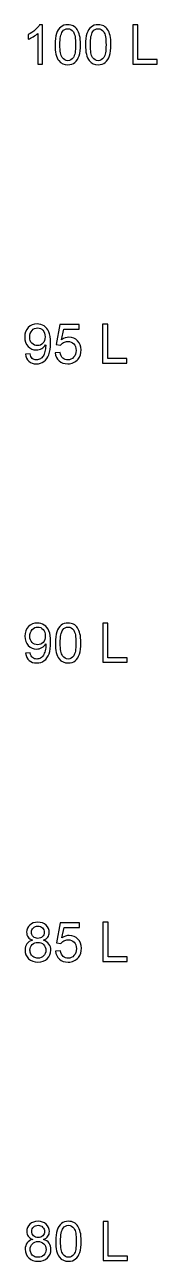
# Model space of a CAD drawing. Header units: millimetres. Extents: x -92 to -72, y -131 to 755.
# Drawn here: x -92.2 to -71.7, y 563.9 to 755.4 of the extents above; entities that cross this region are included whole.
import ezdxf

# ---------------------------------------------------------------- set-up
doc = ezdxf.new("R2010")
doc.units = ezdxf.units.MM
doc.header["$MEASUREMENT"] = 0
doc.layers.add('Capa 1', color=7, linetype='Continuous')

msp = doc.modelspace()

# ---------------------------------------------------------------- linework, layer by layer
at = {"layer": 'Capa 1', "color": 250}
for points, knots in [([(-89.447, 749.3049), (-89.447, 749.3049), (-90.1921, 749.3049), (-90.1921, 749.3049), (-90.1921, 749.3049), (-90.1921, 749.3049), (-90.1921, 754.0491), (-90.1921, 754.0491), (-90.1921, 754.0491), (-90.3713, 753.8769), (-90.6069, 753.7062), (-90.8976, 753.5354), (-90.8976, 753.5354), (-91.1883, 753.3647), (-91.4508, 753.2363), (-91.6822, 753.1516), (-91.6822, 753.1516), (-91.6822, 753.1516), (-91.6822, 753.8713), (-91.6822, 753.8713), (-91.6822, 753.8713), (-91.2659, 754.066), (-90.9018, 754.3031), (-90.59, 754.5825), (-90.59, 754.5825), (-90.2781, 754.8605), (-90.0566, 755.13), (-89.9268, 755.3925), (-89.9268, 755.3925), (-89.9268, 755.3925), (-89.447, 755.3925), (-89.447, 755.3925), (-89.447, 755.3925), (-89.447, 755.3925), (-89.447, 749.3049), (-89.447, 749.3049)], [0, 0, 0, 0, 0.1, 0.1, 0.1, 0.1, 0.2, 0.2, 0.2, 0.2, 0.3, 0.3, 0.3, 0.3, 0.4, 0.4, 0.4, 0.4, 0.5, 0.5, 0.5, 0.5, 0.6, 0.6, 0.6, 0.6, 0.7, 0.7, 0.7, 0.7, 0.8, 0.8, 0.8, 0.8, 1, 1, 1, 1]), ([(-87.5321, 752.2965), (-87.5321, 753.0119), (-87.4587, 753.5905), (-87.312, 754.0279), (-87.312, 754.0279), (-87.1638, 754.4668), (-86.9451, 754.804), (-86.6544, 755.0397), (-86.6544, 755.0397), (-86.3651, 755.2753), (-85.9996, 755.3925), (-85.5594, 755.3925), (-85.5594, 755.3925), (-85.2348, 755.3925), (-84.9498, 755.3275), (-84.7028, 755.1963), (-84.7028, 755.1963), (-84.4573, 755.0651), (-84.2541, 754.876), (-84.096, 754.629), (-84.096, 754.629), (-83.938, 754.3835), (-83.8138, 754.0829), (-83.7235, 753.7288), (-83.7235, 753.7288), (-83.6318, 753.3746), (-83.5866, 752.8962), (-83.5866, 752.2965), (-83.5866, 752.2965), (-83.5866, 751.5853), (-83.66, 751.0095), (-83.8053, 750.5721), (-83.8053, 750.5721), (-83.9507, 750.1332), (-84.1694, 749.796), (-84.4601, 749.5589), (-84.4601, 749.5589), (-84.7494, 749.3218), (-85.1163, 749.2033), (-85.5594, 749.2033), (-85.5594, 749.2033), (-86.1421, 749.2033), (-86.6008, 749.4107), (-86.9338, 749.827), (-86.9338, 749.827), (-87.3331, 750.335), (-87.5321, 751.1577), (-87.5321, 752.2965)], [0, 0, 0, 0, 0.07692308, 0.07692308, 0.07692308, 0.07692308, 0.15384615, 0.15384615, 0.15384615, 0.15384615, 0.23076923, 0.23076923, 0.23076923, 0.23076923, 0.30769231, 0.30769231, 0.30769231, 0.30769231, 0.38461538, 0.38461538, 0.38461538, 0.38461538, 0.46153846, 0.46153846, 0.46153846, 0.46153846, 0.53846154, 0.53846154, 0.53846154, 0.53846154, 0.61538462, 0.61538462, 0.61538462, 0.61538462, 0.69230769, 0.69230769, 0.69230769, 0.69230769, 0.76923077, 0.76923077, 0.76923077, 0.76923077, 0.84615385, 0.84615385, 0.84615385, 0.84615385, 1, 1, 1, 1]), ([(-86.7701, 752.2936), (-86.7701, 751.296), (-86.6544, 750.6328), (-86.4215, 750.3054), (-86.4215, 750.3054), (-86.1887, 749.9766), (-85.9008, 749.8129), (-85.5594, 749.8129), (-85.5594, 749.8129), (-85.2179, 749.8129), (-84.93, 749.978), (-84.6972, 750.3068), (-84.6972, 750.3068), (-84.4643, 750.637), (-84.3486, 751.2988), (-84.3486, 752.2936), (-84.3486, 752.2936), (-84.3486, 753.2913), (-84.4643, 753.9545), (-84.6972, 754.2819), (-84.6972, 754.2819), (-84.9286, 754.6107), (-85.2193, 754.7744), (-85.5678, 754.7744), (-85.5678, 754.7744), (-85.9093, 754.7744), (-86.1831, 754.629), (-86.3877, 754.3398), (-86.3877, 754.3398), (-86.6431, 753.9715), (-86.7701, 753.2885), (-86.7701, 752.2936)], [0, 0, 0, 0, 0.11111111, 0.11111111, 0.11111111, 0.11111111, 0.22222222, 0.22222222, 0.22222222, 0.22222222, 0.33333333, 0.33333333, 0.33333333, 0.33333333, 0.44444444, 0.44444444, 0.44444444, 0.44444444, 0.55555556, 0.55555556, 0.55555556, 0.55555556, 0.66666667, 0.66666667, 0.66666667, 0.66666667, 0.77777778, 0.77777778, 0.77777778, 0.77777778, 1, 1, 1, 1]), ([(-82.8232, 752.2965), (-82.8232, 753.0119), (-82.7498, 753.5905), (-82.6031, 754.0279), (-82.6031, 754.0279), (-82.4549, 754.4668), (-82.2362, 754.804), (-81.9455, 755.0397), (-81.9455, 755.0397), (-81.6562, 755.2753), (-81.2907, 755.3925), (-80.8505, 755.3925), (-80.8505, 755.3925), (-80.5259, 755.3925), (-80.2409, 755.3275), (-79.9939, 755.1963), (-79.9939, 755.1963), (-79.7484, 755.0651), (-79.5452, 754.876), (-79.3871, 754.629), (-79.3871, 754.629), (-79.2291, 754.3835), (-79.1049, 754.0829), (-79.0146, 753.7288), (-79.0146, 753.7288), (-78.9229, 753.3746), (-78.8777, 752.8962), (-78.8777, 752.2965), (-78.8777, 752.2965), (-78.8777, 751.5853), (-78.9511, 751.0095), (-79.0964, 750.5721), (-79.0964, 750.5721), (-79.2418, 750.1332), (-79.4605, 749.796), (-79.7512, 749.5589), (-79.7512, 749.5589), (-80.0405, 749.3218), (-80.4074, 749.2033), (-80.8505, 749.2033), (-80.8505, 749.2033), (-81.4332, 749.2033), (-81.8919, 749.4107), (-82.2249, 749.827), (-82.2249, 749.827), (-82.6242, 750.335), (-82.8232, 751.1577), (-82.8232, 752.2965)], [0, 0, 0, 0, 0.07692308, 0.07692308, 0.07692308, 0.07692308, 0.15384615, 0.15384615, 0.15384615, 0.15384615, 0.23076923, 0.23076923, 0.23076923, 0.23076923, 0.30769231, 0.30769231, 0.30769231, 0.30769231, 0.38461538, 0.38461538, 0.38461538, 0.38461538, 0.46153846, 0.46153846, 0.46153846, 0.46153846, 0.53846154, 0.53846154, 0.53846154, 0.53846154, 0.61538462, 0.61538462, 0.61538462, 0.61538462, 0.69230769, 0.69230769, 0.69230769, 0.69230769, 0.76923077, 0.76923077, 0.76923077, 0.76923077, 0.84615385, 0.84615385, 0.84615385, 0.84615385, 1, 1, 1, 1]), ([(-82.0612, 752.2936), (-82.0612, 751.296), (-81.9455, 750.6328), (-81.7126, 750.3054), (-81.7126, 750.3054), (-81.4798, 749.9766), (-81.1919, 749.8129), (-80.8505, 749.8129), (-80.8505, 749.8129), (-80.509, 749.8129), (-80.2211, 749.978), (-79.9883, 750.3068), (-79.9883, 750.3068), (-79.7554, 750.637), (-79.6397, 751.2988), (-79.6397, 752.2936), (-79.6397, 752.2936), (-79.6397, 753.2913), (-79.7554, 753.9545), (-79.9883, 754.2819), (-79.9883, 754.2819), (-80.2197, 754.6107), (-80.5104, 754.7744), (-80.8589, 754.7744), (-80.8589, 754.7744), (-81.2004, 754.7744), (-81.4742, 754.629), (-81.6788, 754.3398), (-81.6788, 754.3398), (-81.9342, 753.9715), (-82.0612, 753.2885), (-82.0612, 752.2936)], [0, 0, 0, 0, 0.11111111, 0.11111111, 0.11111111, 0.11111111, 0.22222222, 0.22222222, 0.22222222, 0.22222222, 0.33333333, 0.33333333, 0.33333333, 0.33333333, 0.44444444, 0.44444444, 0.44444444, 0.44444444, 0.55555556, 0.55555556, 0.55555556, 0.55555556, 0.66666667, 0.66666667, 0.66666667, 0.66666667, 0.77777778, 0.77777778, 0.77777778, 0.77777778, 1, 1, 1, 1]), ([(-75.4995, 749.3049), (-75.4995, 749.3049), (-75.4995, 755.3671), (-75.4995, 755.3671), (-75.4995, 755.3671), (-75.4995, 755.3671), (-74.6952, 755.3671), (-74.6952, 755.3671), (-74.6952, 755.3671), (-74.6952, 755.3671), (-74.6952, 750.0161), (-74.6952, 750.0161), (-74.6952, 750.0161), (-74.6952, 750.0161), (-71.7149, 750.0161), (-71.7149, 750.0161), (-71.7149, 750.0161), (-71.7149, 750.0161), (-71.7149, 749.3049), (-71.7149, 749.3049), (-71.7149, 749.3049), (-71.7149, 749.3049), (-75.4995, 749.3049), (-75.4995, 749.3049)], [0, 0, 0, 0, 0.14285714, 0.14285714, 0.14285714, 0.14285714, 0.28571429, 0.28571429, 0.28571429, 0.28571429, 0.42857143, 0.42857143, 0.42857143, 0.42857143, 0.57142857, 0.57142857, 0.57142857, 0.57142857, 0.71428571, 0.71428571, 0.71428571, 0.71428571, 1, 1, 1, 1]), ([(-92.1049, 704.3783), (-92.1049, 704.3783), (-91.3937, 704.4375), (-91.3937, 704.4375), (-91.3937, 704.4375), (-91.3331, 704.1017), (-91.2173, 703.859), (-91.0466, 703.708), (-91.0466, 703.708), (-90.8758, 703.557), (-90.6571, 703.4808), (-90.389, 703.4808), (-90.389, 703.4808), (-90.1604, 703.4808), (-89.96, 703.533), (-89.7865, 703.6388), (-89.7865, 703.6388), (-89.6129, 703.7433), (-89.4718, 703.883), (-89.3631, 704.0594), (-89.3631, 704.0594), (-89.2545, 704.2343), (-89.1628, 704.4714), (-89.088, 704.7692), (-89.088, 704.7692), (-89.0132, 705.0669), (-88.9765, 705.3703), (-88.9765, 705.6793), (-88.9765, 705.6793), (-88.9765, 705.7118), (-88.9779, 705.7626), (-88.9807, 705.8289), (-88.9807, 705.8289), (-89.1289, 705.5918), (-89.3321, 705.3985), (-89.5889, 705.2518), (-89.5889, 705.2518), (-89.8457, 705.1036), (-90.1251, 705.0302), (-90.4243, 705.0302), (-90.4243, 705.0302), (-90.9252, 705.0302), (-91.3486, 705.2122), (-91.6957, 705.5763), (-91.6957, 705.5763), (-92.0414, 705.939), (-92.215, 706.4187), (-92.215, 707.0142), (-92.215, 707.0142), (-92.215, 707.6295), (-92.0344, 708.1234), (-91.6717, 708.4987), (-91.6717, 708.4987), (-91.3105, 708.8727), (-90.8575, 709.0604), (-90.3114, 709.0604), (-90.3114, 709.0604), (-89.9191, 709.0604), (-89.5593, 708.9545), (-89.2319, 708.7414), (-89.2319, 708.7414), (-88.9059, 708.5298), (-88.659, 708.2278), (-88.4897, 707.8341), (-88.4897, 707.8341), (-88.3203, 707.4418), (-88.2356, 706.8731), (-88.2356, 706.1295), (-88.2356, 706.1295), (-88.2356, 705.3548), (-88.3189, 704.7381), (-88.4868, 704.2795), (-88.4868, 704.2795), (-88.6548, 703.8195), (-88.9059, 703.4709), (-89.2375, 703.231), (-89.2375, 703.231), (-89.5692, 702.9911), (-89.9572, 702.8712), (-90.4031, 702.8712), (-90.4031, 702.8712), (-90.8773, 702.8712), (-91.2639, 703.0024), (-91.5645, 703.2663), (-91.5645, 703.2663), (-91.8636, 703.5302), (-92.0443, 703.9013), (-92.1049, 704.3783)], [0, 0, 0, 0, 0.04347826, 0.04347826, 0.04347826, 0.04347826, 0.08695652, 0.08695652, 0.08695652, 0.08695652, 0.13043478, 0.13043478, 0.13043478, 0.13043478, 0.17391304, 0.17391304, 0.17391304, 0.17391304, 0.2173913, 0.2173913, 0.2173913, 0.2173913, 0.26086957, 0.26086957, 0.26086957, 0.26086957, 0.30434783, 0.30434783, 0.30434783, 0.30434783, 0.34782609, 0.34782609, 0.34782609, 0.34782609, 0.39130435, 0.39130435, 0.39130435, 0.39130435, 0.43478261, 0.43478261, 0.43478261, 0.43478261, 0.47826087, 0.47826087, 0.47826087, 0.47826087, 0.52173913, 0.52173913, 0.52173913, 0.52173913, 0.56521739, 0.56521739, 0.56521739, 0.56521739, 0.60869565, 0.60869565, 0.60869565, 0.60869565, 0.65217391, 0.65217391, 0.65217391, 0.65217391, 0.69565217, 0.69565217, 0.69565217, 0.69565217, 0.73913043, 0.73913043, 0.73913043, 0.73913043, 0.7826087, 0.7826087, 0.7826087, 0.7826087, 0.82608696, 0.82608696, 0.82608696, 0.82608696, 0.86956522, 0.86956522, 0.86956522, 0.86956522, 0.91304348, 0.91304348, 0.91304348, 0.91304348, 1, 1, 1, 1]), ([(-87.5061, 704.5645), (-87.5061, 704.5645), (-86.7272, 704.6238), (-86.7272, 704.6238), (-86.7272, 704.6238), (-86.6693, 704.2442), (-86.5353, 703.9592), (-86.3264, 703.7673), (-86.3264, 703.7673), (-86.1176, 703.5768), (-85.8621, 703.4808), (-85.5616, 703.4808), (-85.5616, 703.4808), (-85.1989, 703.4808), (-84.8955, 703.6163), (-84.6486, 703.8858), (-84.6486, 703.8858), (-84.4031, 704.1567), (-84.2803, 704.5152), (-84.2803, 704.9611), (-84.2803, 704.9611), (-84.2803, 705.3858), (-84.3974, 705.7202), (-84.6331, 705.9658), (-84.6331, 705.9658), (-84.8687, 706.2113), (-85.1806, 706.3341), (-85.5686, 706.3341), (-85.5686, 706.3341), (-85.8099, 706.3341), (-86.0258, 706.279), (-86.2177, 706.169), (-86.2177, 706.169), (-86.4082, 706.0589), (-86.5578, 705.9164), (-86.6679, 705.7414), (-86.6679, 705.7414), (-86.6679, 705.7414), (-87.3706, 705.843), (-87.3706, 705.843), (-87.3706, 705.843), (-87.3706, 705.843), (-86.7864, 708.9588), (-86.7864, 708.9588), (-86.7864, 708.9588), (-86.7864, 708.9588), (-83.7808, 708.9588), (-83.7808, 708.9588), (-83.7808, 708.9588), (-83.7808, 708.9588), (-83.7808, 708.2476), (-83.7808, 708.2476), (-83.7808, 708.2476), (-83.7808, 708.2476), (-86.1923, 708.2476), (-86.1923, 708.2476), (-86.1923, 708.2476), (-86.1923, 708.2476), (-86.5155, 706.6121), (-86.5155, 706.6121), (-86.5155, 706.6121), (-86.1528, 706.8675), (-85.7718, 706.9945), (-85.3739, 706.9945), (-85.3739, 706.9945), (-84.8461, 706.9945), (-84.4002, 706.811), (-84.0376, 706.4441), (-84.0376, 706.4441), (-83.6749, 706.0773), (-83.4929, 705.6059), (-83.4929, 705.0302), (-83.4929, 705.0302), (-83.4929, 704.4813), (-83.6523, 704.0071), (-83.9713, 703.6078), (-83.9713, 703.6078), (-84.3593, 703.1167), (-84.8899, 702.8712), (-85.5616, 702.8712), (-85.5616, 702.8712), (-86.1119, 702.8712), (-86.5607, 703.0264), (-86.9092, 703.3355), (-86.9092, 703.3355), (-87.2577, 703.6445), (-87.4567, 704.0537), (-87.5061, 704.5645)], [0, 0, 0, 0, 0.04347826, 0.04347826, 0.04347826, 0.04347826, 0.08695652, 0.08695652, 0.08695652, 0.08695652, 0.13043478, 0.13043478, 0.13043478, 0.13043478, 0.17391304, 0.17391304, 0.17391304, 0.17391304, 0.2173913, 0.2173913, 0.2173913, 0.2173913, 0.26086957, 0.26086957, 0.26086957, 0.26086957, 0.30434783, 0.30434783, 0.30434783, 0.30434783, 0.34782609, 0.34782609, 0.34782609, 0.34782609, 0.39130435, 0.39130435, 0.39130435, 0.39130435, 0.43478261, 0.43478261, 0.43478261, 0.43478261, 0.47826087, 0.47826087, 0.47826087, 0.47826087, 0.52173913, 0.52173913, 0.52173913, 0.52173913, 0.56521739, 0.56521739, 0.56521739, 0.56521739, 0.60869565, 0.60869565, 0.60869565, 0.60869565, 0.65217391, 0.65217391, 0.65217391, 0.65217391, 0.69565217, 0.69565217, 0.69565217, 0.69565217, 0.73913043, 0.73913043, 0.73913043, 0.73913043, 0.7826087, 0.7826087, 0.7826087, 0.7826087, 0.82608696, 0.82608696, 0.82608696, 0.82608696, 0.86956522, 0.86956522, 0.86956522, 0.86956522, 0.91304348, 0.91304348, 0.91304348, 0.91304348, 1, 1, 1, 1]), ([(-80.1824, 702.9728), (-80.1824, 702.9728), (-80.1824, 709.035), (-80.1824, 709.035), (-80.1824, 709.035), (-80.1824, 709.035), (-79.3781, 709.035), (-79.3781, 709.035), (-79.3781, 709.035), (-79.3781, 709.035), (-79.3781, 703.684), (-79.3781, 703.684), (-79.3781, 703.684), (-79.3781, 703.684), (-76.3978, 703.684), (-76.3978, 703.684), (-76.3978, 703.684), (-76.3978, 703.684), (-76.3978, 702.9728), (-76.3978, 702.9728), (-76.3978, 702.9728), (-76.3978, 702.9728), (-80.1824, 702.9728), (-80.1824, 702.9728)], [0, 0, 0, 0, 0.14285714, 0.14285714, 0.14285714, 0.14285714, 0.28571429, 0.28571429, 0.28571429, 0.28571429, 0.42857143, 0.42857143, 0.42857143, 0.42857143, 0.57142857, 0.57142857, 0.57142857, 0.57142857, 0.71428571, 0.71428571, 0.71428571, 0.71428571, 1, 1, 1, 1]), ([(-89.0654, 707.0523), (-89.0654, 707.4785), (-89.1783, 707.8172), (-89.4041, 708.0669), (-89.4041, 708.0669), (-89.6284, 708.3167), (-89.9022, 708.4423), (-90.2239, 708.4423), (-90.2239, 708.4423), (-90.5569, 708.4423), (-90.8448, 708.3082), (-91.0875, 708.0387), (-91.0875, 708.0387), (-91.3316, 707.7692), (-91.453, 707.4192), (-91.453, 706.9902), (-91.453, 706.9902), (-91.453, 706.605), (-91.3373, 706.2917), (-91.1073, 706.0519), (-91.1073, 706.0519), (-90.8758, 705.8106), (-90.588, 705.6906), (-90.2451, 705.6906), (-90.2451, 705.6906), (-89.9008, 705.6906), (-89.6185, 705.8106), (-89.397, 706.0519), (-89.397, 706.0519), (-89.1755, 706.2917), (-89.0654, 706.6262), (-89.0654, 707.0523)], [0, 0, 0, 0, 0.11111111, 0.11111111, 0.11111111, 0.11111111, 0.22222222, 0.22222222, 0.22222222, 0.22222222, 0.33333333, 0.33333333, 0.33333333, 0.33333333, 0.44444444, 0.44444444, 0.44444444, 0.44444444, 0.55555556, 0.55555556, 0.55555556, 0.55555556, 0.66666667, 0.66666667, 0.66666667, 0.66666667, 0.77777778, 0.77777778, 0.77777778, 0.77777778, 1, 1, 1, 1]), ([(-92.0789, 658.0462), (-92.0789, 658.0462), (-91.3677, 658.1054), (-91.3677, 658.1054), (-91.3677, 658.1054), (-91.3071, 657.7696), (-91.1913, 657.5269), (-91.0206, 657.3759), (-91.0206, 657.3759), (-90.8498, 657.2249), (-90.6311, 657.1487), (-90.363, 657.1487), (-90.363, 657.1487), (-90.1344, 657.1487), (-89.934, 657.2009), (-89.7605, 657.3067), (-89.7605, 657.3067), (-89.5869, 657.4112), (-89.4458, 657.5509), (-89.3371, 657.7273), (-89.3371, 657.7273), (-89.2285, 657.9022), (-89.1368, 658.1393), (-89.062, 658.4371), (-89.062, 658.4371), (-88.9872, 658.7348), (-88.9505, 659.0382), (-88.9505, 659.3472), (-88.9505, 659.3472), (-88.9505, 659.3797), (-88.9519, 659.4305), (-88.9547, 659.4968), (-88.9547, 659.4968), (-89.1029, 659.2597), (-89.3061, 659.0664), (-89.5629, 658.9197), (-89.5629, 658.9197), (-89.8197, 658.7715), (-90.0991, 658.6981), (-90.3983, 658.6981), (-90.3983, 658.6981), (-90.8992, 658.6981), (-91.3226, 658.8801), (-91.6697, 659.2442), (-91.6697, 659.2442), (-92.0154, 659.6069), (-92.189, 660.0866), (-92.189, 660.6821), (-92.189, 660.6821), (-92.189, 661.2974), (-92.0084, 661.7913), (-91.6457, 662.1666), (-91.6457, 662.1666), (-91.2845, 662.5406), (-90.8315, 662.7283), (-90.2854, 662.7283), (-90.2854, 662.7283), (-89.8931, 662.7283), (-89.5333, 662.6224), (-89.2059, 662.4093), (-89.2059, 662.4093), (-88.8799, 662.1977), (-88.633, 661.8957), (-88.4637, 661.502), (-88.4637, 661.502), (-88.2943, 661.1097), (-88.2096, 660.541), (-88.2096, 659.7974), (-88.2096, 659.7974), (-88.2096, 659.0227), (-88.2929, 658.406), (-88.4608, 657.9474), (-88.4608, 657.9474), (-88.6288, 657.4874), (-88.8799, 657.1388), (-89.2115, 656.8989), (-89.2115, 656.8989), (-89.5432, 656.659), (-89.9312, 656.5391), (-90.3771, 656.5391), (-90.3771, 656.5391), (-90.8513, 656.5391), (-91.2379, 656.6703), (-91.5385, 656.9342), (-91.5385, 656.9342), (-91.8376, 657.1981), (-92.0183, 657.5692), (-92.0789, 658.0462)], [0, 0, 0, 0, 0.04347826, 0.04347826, 0.04347826, 0.04347826, 0.08695652, 0.08695652, 0.08695652, 0.08695652, 0.13043478, 0.13043478, 0.13043478, 0.13043478, 0.17391304, 0.17391304, 0.17391304, 0.17391304, 0.2173913, 0.2173913, 0.2173913, 0.2173913, 0.26086957, 0.26086957, 0.26086957, 0.26086957, 0.30434783, 0.30434783, 0.30434783, 0.30434783, 0.34782609, 0.34782609, 0.34782609, 0.34782609, 0.39130435, 0.39130435, 0.39130435, 0.39130435, 0.43478261, 0.43478261, 0.43478261, 0.43478261, 0.47826087, 0.47826087, 0.47826087, 0.47826087, 0.52173913, 0.52173913, 0.52173913, 0.52173913, 0.56521739, 0.56521739, 0.56521739, 0.56521739, 0.60869565, 0.60869565, 0.60869565, 0.60869565, 0.65217391, 0.65217391, 0.65217391, 0.65217391, 0.69565217, 0.69565217, 0.69565217, 0.69565217, 0.73913043, 0.73913043, 0.73913043, 0.73913043, 0.7826087, 0.7826087, 0.7826087, 0.7826087, 0.82608696, 0.82608696, 0.82608696, 0.82608696, 0.86956522, 0.86956522, 0.86956522, 0.86956522, 0.91304348, 0.91304348, 0.91304348, 0.91304348, 1, 1, 1, 1]), ([(-87.4801, 659.6323), (-87.4801, 660.3477), (-87.4067, 660.9263), (-87.26, 661.3637), (-87.26, 661.3637), (-87.1118, 661.8026), (-86.8931, 662.1398), (-86.6024, 662.3755), (-86.6024, 662.3755), (-86.3131, 662.6111), (-85.9476, 662.7283), (-85.5074, 662.7283), (-85.5074, 662.7283), (-85.1828, 662.7283), (-84.8978, 662.6633), (-84.6508, 662.5321), (-84.6508, 662.5321), (-84.4053, 662.4009), (-84.2021, 662.2118), (-84.044, 661.9648), (-84.044, 661.9648), (-83.886, 661.7193), (-83.7618, 661.4187), (-83.6715, 661.0646), (-83.6715, 661.0646), (-83.5798, 660.7104), (-83.5346, 660.232), (-83.5346, 659.6323), (-83.5346, 659.6323), (-83.5346, 658.9211), (-83.608, 658.3453), (-83.7533, 657.9079), (-83.7533, 657.9079), (-83.8987, 657.469), (-84.1174, 657.1318), (-84.4081, 656.8947), (-84.4081, 656.8947), (-84.6974, 656.6576), (-85.0643, 656.5391), (-85.5074, 656.5391), (-85.5074, 656.5391), (-86.0901, 656.5391), (-86.5488, 656.7465), (-86.8818, 657.1628), (-86.8818, 657.1628), (-87.2811, 657.6708), (-87.4801, 658.4935), (-87.4801, 659.6323)], [0, 0, 0, 0, 0.07692308, 0.07692308, 0.07692308, 0.07692308, 0.15384615, 0.15384615, 0.15384615, 0.15384615, 0.23076923, 0.23076923, 0.23076923, 0.23076923, 0.30769231, 0.30769231, 0.30769231, 0.30769231, 0.38461538, 0.38461538, 0.38461538, 0.38461538, 0.46153846, 0.46153846, 0.46153846, 0.46153846, 0.53846154, 0.53846154, 0.53846154, 0.53846154, 0.61538462, 0.61538462, 0.61538462, 0.61538462, 0.69230769, 0.69230769, 0.69230769, 0.69230769, 0.76923077, 0.76923077, 0.76923077, 0.76923077, 0.84615385, 0.84615385, 0.84615385, 0.84615385, 1, 1, 1, 1]), ([(-80.1564, 656.6407), (-80.1564, 656.6407), (-80.1564, 662.7029), (-80.1564, 662.7029), (-80.1564, 662.7029), (-80.1564, 662.7029), (-79.3521, 662.7029), (-79.3521, 662.7029), (-79.3521, 662.7029), (-79.3521, 662.7029), (-79.3521, 657.3519), (-79.3521, 657.3519), (-79.3521, 657.3519), (-79.3521, 657.3519), (-76.3718, 657.3519), (-76.3718, 657.3519), (-76.3718, 657.3519), (-76.3718, 657.3519), (-76.3718, 656.6407), (-76.3718, 656.6407), (-76.3718, 656.6407), (-76.3718, 656.6407), (-80.1564, 656.6407), (-80.1564, 656.6407)], [0, 0, 0, 0, 0.14285714, 0.14285714, 0.14285714, 0.14285714, 0.28571429, 0.28571429, 0.28571429, 0.28571429, 0.42857143, 0.42857143, 0.42857143, 0.42857143, 0.57142857, 0.57142857, 0.57142857, 0.57142857, 0.71428571, 0.71428571, 0.71428571, 0.71428571, 1, 1, 1, 1]), ([(-89.0394, 660.7202), (-89.0394, 661.1464), (-89.1523, 661.4851), (-89.3781, 661.7348), (-89.3781, 661.7348), (-89.6024, 661.9846), (-89.8762, 662.1102), (-90.1979, 662.1102), (-90.1979, 662.1102), (-90.5309, 662.1102), (-90.8188, 661.9761), (-91.0615, 661.7066), (-91.0615, 661.7066), (-91.3056, 661.4371), (-91.427, 661.0871), (-91.427, 660.6581), (-91.427, 660.6581), (-91.427, 660.2729), (-91.3113, 659.9596), (-91.0813, 659.7198), (-91.0813, 659.7198), (-90.8498, 659.4785), (-90.562, 659.3585), (-90.2191, 659.3585), (-90.2191, 659.3585), (-89.8748, 659.3585), (-89.5925, 659.4785), (-89.371, 659.7198), (-89.371, 659.7198), (-89.1495, 659.9596), (-89.0394, 660.2941), (-89.0394, 660.7202)], [0, 0, 0, 0, 0.11111111, 0.11111111, 0.11111111, 0.11111111, 0.22222222, 0.22222222, 0.22222222, 0.22222222, 0.33333333, 0.33333333, 0.33333333, 0.33333333, 0.44444444, 0.44444444, 0.44444444, 0.44444444, 0.55555556, 0.55555556, 0.55555556, 0.55555556, 0.66666667, 0.66666667, 0.66666667, 0.66666667, 0.77777778, 0.77777778, 0.77777778, 0.77777778, 1, 1, 1, 1]), ([(-86.7181, 659.6294), (-86.7181, 658.6318), (-86.6024, 657.9686), (-86.3695, 657.6412), (-86.3695, 657.6412), (-86.1367, 657.3124), (-85.8488, 657.1487), (-85.5074, 657.1487), (-85.5074, 657.1487), (-85.1659, 657.1487), (-84.878, 657.3138), (-84.6452, 657.6426), (-84.6452, 657.6426), (-84.4123, 657.9728), (-84.2966, 658.6346), (-84.2966, 659.6294), (-84.2966, 659.6294), (-84.2966, 660.6271), (-84.4123, 661.2903), (-84.6452, 661.6177), (-84.6452, 661.6177), (-84.8766, 661.9465), (-85.1673, 662.1102), (-85.5158, 662.1102), (-85.5158, 662.1102), (-85.8573, 662.1102), (-86.1311, 661.9648), (-86.3357, 661.6756), (-86.3357, 661.6756), (-86.5911, 661.3073), (-86.7181, 660.6243), (-86.7181, 659.6294)], [0, 0, 0, 0, 0.11111111, 0.11111111, 0.11111111, 0.11111111, 0.22222222, 0.22222222, 0.22222222, 0.22222222, 0.33333333, 0.33333333, 0.33333333, 0.33333333, 0.44444444, 0.44444444, 0.44444444, 0.44444444, 0.55555556, 0.55555556, 0.55555556, 0.55555556, 0.66666667, 0.66666667, 0.66666667, 0.66666667, 0.77777778, 0.77777778, 0.77777778, 0.77777778, 1, 1, 1, 1]), ([(-91.0158, 613.5951), (-91.3248, 613.708), (-91.5534, 613.8703), (-91.703, 614.0791), (-91.703, 614.0791), (-91.8511, 614.2894), (-91.9259, 614.5405), (-91.9259, 614.8326), (-91.9259, 614.8326), (-91.9259, 615.2743), (-91.7679, 615.644), (-91.4518, 615.9446), (-91.4518, 615.9446), (-91.1343, 616.2452), (-90.7138, 616.3962), (-90.1874, 616.3962), (-90.1874, 616.3962), (-89.6597, 616.3962), (-89.2335, 616.2423), (-88.9118, 615.9347), (-88.9118, 615.9347), (-88.5901, 615.6271), (-88.4292, 615.2532), (-88.4292, 614.8115), (-88.4292, 614.8115), (-88.4292, 614.5307), (-88.5026, 614.2851), (-88.6493, 614.0777), (-88.6493, 614.0777), (-88.7961, 613.8688), (-89.019, 613.708), (-89.3196, 613.5951), (-89.3196, 613.5951), (-88.9485, 613.4737), (-88.6677, 613.279), (-88.4743, 613.0081), (-88.4743, 613.0081), (-88.281, 612.7385), (-88.1836, 612.4168), (-88.1836, 612.0415), (-88.1836, 612.0415), (-88.1836, 611.5236), (-88.3671, 611.0889), (-88.7326, 610.7362), (-88.7326, 610.7362), (-89.0995, 610.3834), (-89.5807, 610.207), (-90.1776, 610.207), (-90.1776, 610.207), (-90.7745, 610.207), (-91.2557, 610.3834), (-91.6225, 610.7376), (-91.6225, 610.7376), (-91.988, 611.0918), (-92.1715, 611.5334), (-92.1715, 612.0626), (-92.1715, 612.0626), (-92.1715, 612.4563), (-92.0713, 612.7865), (-91.8709, 613.0518), (-91.8709, 613.0518), (-91.6705, 613.3185), (-91.3855, 613.4991), (-91.0158, 613.5951)], [0, 0, 0, 0, 0.05882353, 0.05882353, 0.05882353, 0.05882353, 0.11764706, 0.11764706, 0.11764706, 0.11764706, 0.17647059, 0.17647059, 0.17647059, 0.17647059, 0.23529412, 0.23529412, 0.23529412, 0.23529412, 0.29411765, 0.29411765, 0.29411765, 0.29411765, 0.35294118, 0.35294118, 0.35294118, 0.35294118, 0.41176471, 0.41176471, 0.41176471, 0.41176471, 0.47058824, 0.47058824, 0.47058824, 0.47058824, 0.52941176, 0.52941176, 0.52941176, 0.52941176, 0.58823529, 0.58823529, 0.58823529, 0.58823529, 0.64705882, 0.64705882, 0.64705882, 0.64705882, 0.70588235, 0.70588235, 0.70588235, 0.70588235, 0.76470588, 0.76470588, 0.76470588, 0.76470588, 0.82352941, 0.82352941, 0.82352941, 0.82352941, 0.88235294, 0.88235294, 0.88235294, 0.88235294, 1, 1, 1, 1]), ([(-91.1639, 614.8595), (-91.1639, 614.5716), (-91.0722, 614.3373), (-90.8902, 614.1553), (-90.8902, 614.1553), (-90.7067, 613.9733), (-90.4668, 613.8815), (-90.1691, 613.8815), (-90.1691, 613.8815), (-89.8798, 613.8815), (-89.6456, 613.9719), (-89.4635, 614.1525), (-89.4635, 614.1525), (-89.2815, 614.3331), (-89.1912, 614.5547), (-89.1912, 614.8171), (-89.1912, 614.8171), (-89.1912, 615.0909), (-89.2843, 615.3209), (-89.472, 615.5072), (-89.472, 615.5072), (-89.6583, 615.6934), (-89.8939, 615.7866), (-90.1776, 615.7866), (-90.1776, 615.7866), (-90.464, 615.7866), (-90.6997, 615.6948), (-90.8859, 615.5128), (-90.8859, 615.5128), (-91.0708, 615.3308), (-91.1639, 615.1135), (-91.1639, 614.8595)], [0, 0, 0, 0, 0.11111111, 0.11111111, 0.11111111, 0.11111111, 0.22222222, 0.22222222, 0.22222222, 0.22222222, 0.33333333, 0.33333333, 0.33333333, 0.33333333, 0.44444444, 0.44444444, 0.44444444, 0.44444444, 0.55555556, 0.55555556, 0.55555556, 0.55555556, 0.66666667, 0.66666667, 0.66666667, 0.66666667, 0.77777778, 0.77777778, 0.77777778, 0.77777778, 1, 1, 1, 1]), ([(-87.4541, 611.9003), (-87.4541, 611.9003), (-86.6752, 611.9596), (-86.6752, 611.9596), (-86.6752, 611.9596), (-86.6173, 611.58), (-86.4833, 611.295), (-86.2744, 611.1031), (-86.2744, 611.1031), (-86.0656, 610.9126), (-85.8101, 610.8166), (-85.5096, 610.8166), (-85.5096, 610.8166), (-85.1469, 610.8166), (-84.8435, 610.9521), (-84.5966, 611.2216), (-84.5966, 611.2216), (-84.3511, 611.4925), (-84.2283, 611.851), (-84.2283, 612.2969), (-84.2283, 612.2969), (-84.2283, 612.7216), (-84.3454, 613.056), (-84.5811, 613.3016), (-84.5811, 613.3016), (-84.8167, 613.5471), (-85.1286, 613.6699), (-85.5166, 613.6699), (-85.5166, 613.6699), (-85.7579, 613.6699), (-85.9738, 613.6148), (-86.1657, 613.5048), (-86.1657, 613.5048), (-86.3562, 613.3947), (-86.5058, 613.2522), (-86.6159, 613.0772), (-86.6159, 613.0772), (-86.6159, 613.0772), (-87.3186, 613.1788), (-87.3186, 613.1788), (-87.3186, 613.1788), (-87.3186, 613.1788), (-86.7344, 616.2946), (-86.7344, 616.2946), (-86.7344, 616.2946), (-86.7344, 616.2946), (-83.7288, 616.2946), (-83.7288, 616.2946), (-83.7288, 616.2946), (-83.7288, 616.2946), (-83.7288, 615.5834), (-83.7288, 615.5834), (-83.7288, 615.5834), (-83.7288, 615.5834), (-86.1403, 615.5834), (-86.1403, 615.5834), (-86.1403, 615.5834), (-86.1403, 615.5834), (-86.4635, 613.9479), (-86.4635, 613.9479), (-86.4635, 613.9479), (-86.1008, 614.2033), (-85.7198, 614.3303), (-85.3219, 614.3303), (-85.3219, 614.3303), (-84.7941, 614.3303), (-84.3482, 614.1468), (-83.9856, 613.7799), (-83.9856, 613.7799), (-83.6229, 613.4131), (-83.4409, 612.9417), (-83.4409, 612.366), (-83.4409, 612.366), (-83.4409, 611.8171), (-83.6003, 611.3429), (-83.9193, 610.9436), (-83.9193, 610.9436), (-84.3073, 610.4525), (-84.8379, 610.207), (-85.5096, 610.207), (-85.5096, 610.207), (-86.0599, 610.207), (-86.5087, 610.3622), (-86.8572, 610.6713), (-86.8572, 610.6713), (-87.2057, 610.9803), (-87.4047, 611.3895), (-87.4541, 611.9003)], [0, 0, 0, 0, 0.04347826, 0.04347826, 0.04347826, 0.04347826, 0.08695652, 0.08695652, 0.08695652, 0.08695652, 0.13043478, 0.13043478, 0.13043478, 0.13043478, 0.17391304, 0.17391304, 0.17391304, 0.17391304, 0.2173913, 0.2173913, 0.2173913, 0.2173913, 0.26086957, 0.26086957, 0.26086957, 0.26086957, 0.30434783, 0.30434783, 0.30434783, 0.30434783, 0.34782609, 0.34782609, 0.34782609, 0.34782609, 0.39130435, 0.39130435, 0.39130435, 0.39130435, 0.43478261, 0.43478261, 0.43478261, 0.43478261, 0.47826087, 0.47826087, 0.47826087, 0.47826087, 0.52173913, 0.52173913, 0.52173913, 0.52173913, 0.56521739, 0.56521739, 0.56521739, 0.56521739, 0.60869565, 0.60869565, 0.60869565, 0.60869565, 0.65217391, 0.65217391, 0.65217391, 0.65217391, 0.69565217, 0.69565217, 0.69565217, 0.69565217, 0.73913043, 0.73913043, 0.73913043, 0.73913043, 0.7826087, 0.7826087, 0.7826087, 0.7826087, 0.82608696, 0.82608696, 0.82608696, 0.82608696, 0.86956522, 0.86956522, 0.86956522, 0.86956522, 0.91304348, 0.91304348, 0.91304348, 0.91304348, 1, 1, 1, 1]), ([(-80.1304, 610.3086), (-80.1304, 610.3086), (-80.1304, 616.3708), (-80.1304, 616.3708), (-80.1304, 616.3708), (-80.1304, 616.3708), (-79.3261, 616.3708), (-79.3261, 616.3708), (-79.3261, 616.3708), (-79.3261, 616.3708), (-79.3261, 611.0198), (-79.3261, 611.0198), (-79.3261, 611.0198), (-79.3261, 611.0198), (-76.3458, 611.0198), (-76.3458, 611.0198), (-76.3458, 611.0198), (-76.3458, 611.0198), (-76.3458, 610.3086), (-76.3458, 610.3086), (-76.3458, 610.3086), (-76.3458, 610.3086), (-80.1304, 610.3086), (-80.1304, 610.3086)], [0, 0, 0, 0, 0.14285714, 0.14285714, 0.14285714, 0.14285714, 0.28571429, 0.28571429, 0.28571429, 0.28571429, 0.42857143, 0.42857143, 0.42857143, 0.42857143, 0.57142857, 0.57142857, 0.57142857, 0.57142857, 0.71428571, 0.71428571, 0.71428571, 0.71428571, 1, 1, 1, 1]), ([(-91.4095, 612.057), (-91.4095, 611.8439), (-91.3601, 611.6393), (-91.2613, 611.4403), (-91.2613, 611.4403), (-91.1625, 611.2428), (-91.0129, 611.0889), (-90.8126, 610.9803), (-90.8126, 610.9803), (-90.6136, 610.8716), (-90.3991, 610.8166), (-90.1719, 610.8166), (-90.1719, 610.8166), (-89.8135, 610.8166), (-89.52, 610.9309), (-89.29, 611.1595), (-89.29, 611.1595), (-89.06, 611.3881), (-88.9457, 611.6788), (-88.9457, 612.0316), (-88.9457, 612.0316), (-88.9457, 612.39), (-89.0642, 612.6863), (-89.2998, 612.9206), (-89.2998, 612.9206), (-89.5369, 613.1548), (-89.8361, 613.2719), (-90.1959, 613.2719), (-90.1959, 613.2719), (-90.5487, 613.2719), (-90.838, 613.1562), (-91.0666, 612.9248), (-91.0666, 612.9248), (-91.2952, 612.6934), (-91.4095, 612.4041), (-91.4095, 612.057)], [0, 0, 0, 0, 0.1, 0.1, 0.1, 0.1, 0.2, 0.2, 0.2, 0.2, 0.3, 0.3, 0.3, 0.3, 0.4, 0.4, 0.4, 0.4, 0.5, 0.5, 0.5, 0.5, 0.6, 0.6, 0.6, 0.6, 0.7, 0.7, 0.7, 0.7, 0.8, 0.8, 0.8, 0.8, 1, 1, 1, 1]), ([(-90.9898, 567.263), (-91.2988, 567.3759), (-91.5274, 567.5382), (-91.677, 567.747), (-91.677, 567.747), (-91.8251, 567.9573), (-91.8999, 568.2084), (-91.8999, 568.5005), (-91.8999, 568.5005), (-91.8999, 568.9422), (-91.7419, 569.3119), (-91.4258, 569.6125), (-91.4258, 569.6125), (-91.1083, 569.9131), (-90.6878, 570.0641), (-90.1614, 570.0641), (-90.1614, 570.0641), (-89.6337, 570.0641), (-89.2075, 569.9102), (-88.8858, 569.6026), (-88.8858, 569.6026), (-88.5641, 569.295), (-88.4032, 568.9211), (-88.4032, 568.4794), (-88.4032, 568.4794), (-88.4032, 568.1986), (-88.4766, 567.953), (-88.6233, 567.7456), (-88.6233, 567.7456), (-88.7701, 567.5367), (-88.993, 567.3759), (-89.2936, 567.263), (-89.2936, 567.263), (-88.9225, 567.1416), (-88.6417, 566.9469), (-88.4483, 566.676), (-88.4483, 566.676), (-88.255, 566.4064), (-88.1576, 566.0847), (-88.1576, 565.7094), (-88.1576, 565.7094), (-88.1576, 565.1915), (-88.3411, 564.7568), (-88.7066, 564.4041), (-88.7066, 564.4041), (-89.0735, 564.0513), (-89.5547, 563.8749), (-90.1516, 563.8749), (-90.1516, 563.8749), (-90.7485, 563.8749), (-91.2297, 564.0513), (-91.5965, 564.4055), (-91.5965, 564.4055), (-91.962, 564.7597), (-92.1455, 565.2013), (-92.1455, 565.7305), (-92.1455, 565.7305), (-92.1455, 566.1242), (-92.0453, 566.4544), (-91.8449, 566.7197), (-91.8449, 566.7197), (-91.6445, 566.9864), (-91.3595, 567.167), (-90.9898, 567.263)], [0, 0, 0, 0, 0.05882353, 0.05882353, 0.05882353, 0.05882353, 0.11764706, 0.11764706, 0.11764706, 0.11764706, 0.17647059, 0.17647059, 0.17647059, 0.17647059, 0.23529412, 0.23529412, 0.23529412, 0.23529412, 0.29411765, 0.29411765, 0.29411765, 0.29411765, 0.35294118, 0.35294118, 0.35294118, 0.35294118, 0.41176471, 0.41176471, 0.41176471, 0.41176471, 0.47058824, 0.47058824, 0.47058824, 0.47058824, 0.52941176, 0.52941176, 0.52941176, 0.52941176, 0.58823529, 0.58823529, 0.58823529, 0.58823529, 0.64705882, 0.64705882, 0.64705882, 0.64705882, 0.70588235, 0.70588235, 0.70588235, 0.70588235, 0.76470588, 0.76470588, 0.76470588, 0.76470588, 0.82352941, 0.82352941, 0.82352941, 0.82352941, 0.88235294, 0.88235294, 0.88235294, 0.88235294, 1, 1, 1, 1]), ([(-91.1379, 568.5274), (-91.1379, 568.2395), (-91.0462, 568.0052), (-90.8642, 567.8232), (-90.8642, 567.8232), (-90.6807, 567.6412), (-90.4408, 567.5494), (-90.1431, 567.5494), (-90.1431, 567.5494), (-89.8538, 567.5494), (-89.6196, 567.6398), (-89.4375, 567.8204), (-89.4375, 567.8204), (-89.2555, 568.001), (-89.1652, 568.2226), (-89.1652, 568.485), (-89.1652, 568.485), (-89.1652, 568.7588), (-89.2583, 568.9888), (-89.446, 569.1751), (-89.446, 569.1751), (-89.6323, 569.3613), (-89.8679, 569.4545), (-90.1516, 569.4545), (-90.1516, 569.4545), (-90.438, 569.4545), (-90.6737, 569.3627), (-90.8599, 569.1807), (-90.8599, 569.1807), (-91.0448, 568.9987), (-91.1379, 568.7814), (-91.1379, 568.5274)], [0, 0, 0, 0, 0.11111111, 0.11111111, 0.11111111, 0.11111111, 0.22222222, 0.22222222, 0.22222222, 0.22222222, 0.33333333, 0.33333333, 0.33333333, 0.33333333, 0.44444444, 0.44444444, 0.44444444, 0.44444444, 0.55555556, 0.55555556, 0.55555556, 0.55555556, 0.66666667, 0.66666667, 0.66666667, 0.66666667, 0.77777778, 0.77777778, 0.77777778, 0.77777778, 1, 1, 1, 1]), ([(-87.4281, 566.9681), (-87.4281, 567.6835), (-87.3547, 568.2621), (-87.208, 568.6995), (-87.208, 568.6995), (-87.0598, 569.1384), (-86.8411, 569.4756), (-86.5504, 569.7113), (-86.5504, 569.7113), (-86.2611, 569.9469), (-85.8956, 570.0641), (-85.4554, 570.0641), (-85.4554, 570.0641), (-85.1308, 570.0641), (-84.8458, 569.9991), (-84.5988, 569.8679), (-84.5988, 569.8679), (-84.3533, 569.7367), (-84.1501, 569.5476), (-83.992, 569.3006), (-83.992, 569.3006), (-83.834, 569.0551), (-83.7098, 568.7545), (-83.6195, 568.4004), (-83.6195, 568.4004), (-83.5278, 568.0462), (-83.4826, 567.5678), (-83.4826, 566.9681), (-83.4826, 566.9681), (-83.4826, 566.2569), (-83.556, 565.6811), (-83.7013, 565.2437), (-83.7013, 565.2437), (-83.8467, 564.8048), (-84.0654, 564.4676), (-84.3561, 564.2305), (-84.3561, 564.2305), (-84.6454, 563.9934), (-85.0123, 563.8749), (-85.4554, 563.8749), (-85.4554, 563.8749), (-86.0381, 563.8749), (-86.4968, 564.0823), (-86.8298, 564.4986), (-86.8298, 564.4986), (-87.2291, 565.0066), (-87.4281, 565.8293), (-87.4281, 566.9681)], [0, 0, 0, 0, 0.07692308, 0.07692308, 0.07692308, 0.07692308, 0.15384615, 0.15384615, 0.15384615, 0.15384615, 0.23076923, 0.23076923, 0.23076923, 0.23076923, 0.30769231, 0.30769231, 0.30769231, 0.30769231, 0.38461538, 0.38461538, 0.38461538, 0.38461538, 0.46153846, 0.46153846, 0.46153846, 0.46153846, 0.53846154, 0.53846154, 0.53846154, 0.53846154, 0.61538462, 0.61538462, 0.61538462, 0.61538462, 0.69230769, 0.69230769, 0.69230769, 0.69230769, 0.76923077, 0.76923077, 0.76923077, 0.76923077, 0.84615385, 0.84615385, 0.84615385, 0.84615385, 1, 1, 1, 1]), ([(-86.6661, 566.9652), (-86.6661, 565.9676), (-86.5504, 565.3044), (-86.3175, 564.977), (-86.3175, 564.977), (-86.0847, 564.6482), (-85.7968, 564.4845), (-85.4554, 564.4845), (-85.4554, 564.4845), (-85.1139, 564.4845), (-84.826, 564.6496), (-84.5932, 564.9784), (-84.5932, 564.9784), (-84.3603, 565.3086), (-84.2446, 565.9704), (-84.2446, 566.9652), (-84.2446, 566.9652), (-84.2446, 567.9629), (-84.3603, 568.6261), (-84.5932, 568.9535), (-84.5932, 568.9535), (-84.8246, 569.2823), (-85.1153, 569.446), (-85.4638, 569.446), (-85.4638, 569.446), (-85.8053, 569.446), (-86.0791, 569.3006), (-86.2837, 569.0114), (-86.2837, 569.0114), (-86.5391, 568.6431), (-86.6661, 567.9601), (-86.6661, 566.9652)], [0, 0, 0, 0, 0.11111111, 0.11111111, 0.11111111, 0.11111111, 0.22222222, 0.22222222, 0.22222222, 0.22222222, 0.33333333, 0.33333333, 0.33333333, 0.33333333, 0.44444444, 0.44444444, 0.44444444, 0.44444444, 0.55555556, 0.55555556, 0.55555556, 0.55555556, 0.66666667, 0.66666667, 0.66666667, 0.66666667, 0.77777778, 0.77777778, 0.77777778, 0.77777778, 1, 1, 1, 1]), ([(-80.1044, 563.9765), (-80.1044, 563.9765), (-80.1044, 570.0387), (-80.1044, 570.0387), (-80.1044, 570.0387), (-80.1044, 570.0387), (-79.3001, 570.0387), (-79.3001, 570.0387), (-79.3001, 570.0387), (-79.3001, 570.0387), (-79.3001, 564.6877), (-79.3001, 564.6877), (-79.3001, 564.6877), (-79.3001, 564.6877), (-76.3198, 564.6877), (-76.3198, 564.6877), (-76.3198, 564.6877), (-76.3198, 564.6877), (-76.3198, 563.9765), (-76.3198, 563.9765), (-76.3198, 563.9765), (-76.3198, 563.9765), (-80.1044, 563.9765), (-80.1044, 563.9765)], [0, 0, 0, 0, 0.14285714, 0.14285714, 0.14285714, 0.14285714, 0.28571429, 0.28571429, 0.28571429, 0.28571429, 0.42857143, 0.42857143, 0.42857143, 0.42857143, 0.57142857, 0.57142857, 0.57142857, 0.57142857, 0.71428571, 0.71428571, 0.71428571, 0.71428571, 1, 1, 1, 1]), ([(-91.3835, 565.7249), (-91.3835, 565.5118), (-91.3341, 565.3072), (-91.2353, 565.1082), (-91.2353, 565.1082), (-91.1365, 564.9107), (-90.9869, 564.7568), (-90.7866, 564.6482), (-90.7866, 564.6482), (-90.5876, 564.5395), (-90.3731, 564.4845), (-90.1459, 564.4845), (-90.1459, 564.4845), (-89.7875, 564.4845), (-89.494, 564.5988), (-89.264, 564.8274), (-89.264, 564.8274), (-89.034, 565.056), (-88.9197, 565.3467), (-88.9197, 565.6995), (-88.9197, 565.6995), (-88.9197, 566.0579), (-89.0382, 566.3542), (-89.2738, 566.5885), (-89.2738, 566.5885), (-89.5109, 566.8227), (-89.8101, 566.9398), (-90.1699, 566.9398), (-90.1699, 566.9398), (-90.5227, 566.9398), (-90.812, 566.8241), (-91.0406, 566.5927), (-91.0406, 566.5927), (-91.2692, 566.3613), (-91.3835, 566.072), (-91.3835, 565.7249)], [0, 0, 0, 0, 0.1, 0.1, 0.1, 0.1, 0.2, 0.2, 0.2, 0.2, 0.3, 0.3, 0.3, 0.3, 0.4, 0.4, 0.4, 0.4, 0.5, 0.5, 0.5, 0.5, 0.6, 0.6, 0.6, 0.6, 0.7, 0.7, 0.7, 0.7, 0.8, 0.8, 0.8, 0.8, 1, 1, 1, 1])]:
    msp.add_open_spline(points, degree=3, knots=knots, dxfattribs=at)

doc.saveas('drawing.dxf')
